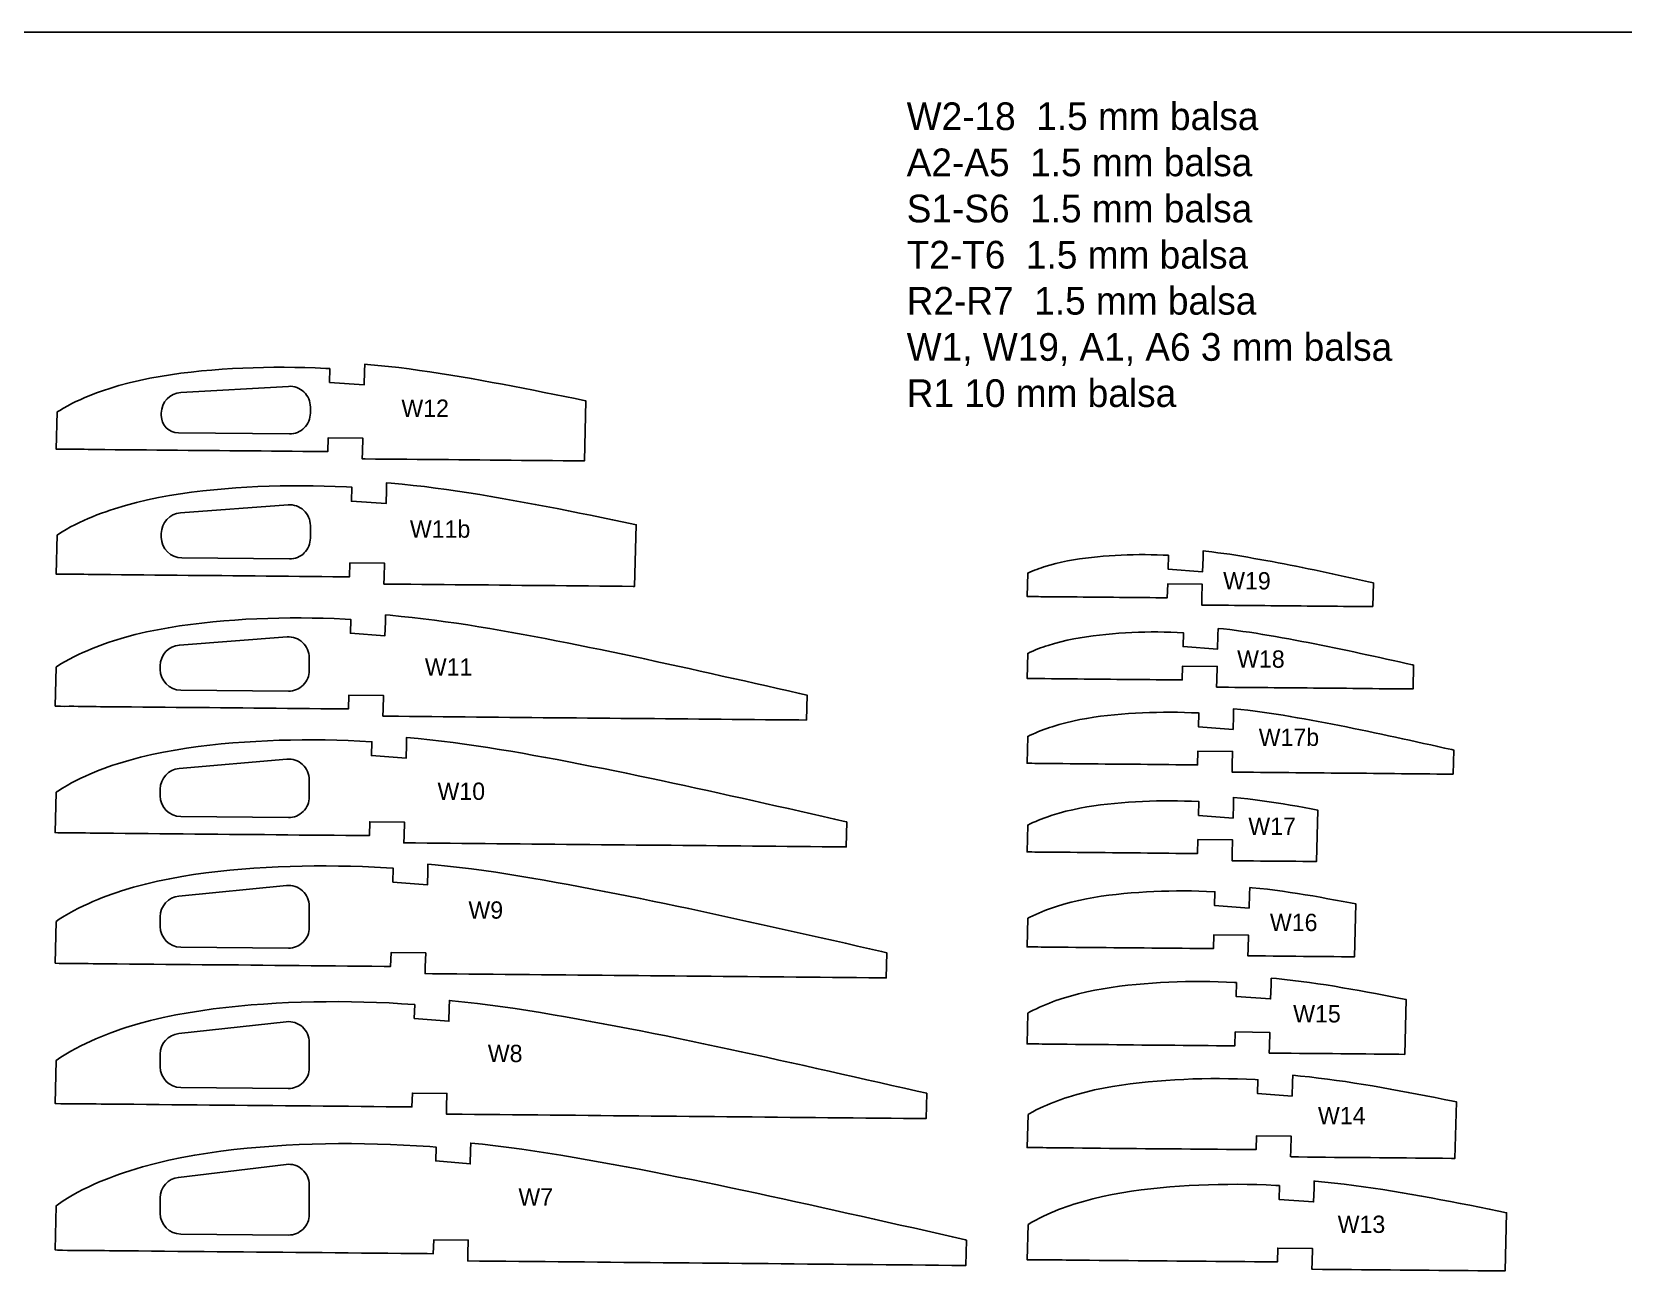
# Model space of a CAD drawing. Extents: x 177 to 1892, y 150 to 1101.
# Drawn here: x 793.6 to 1024.8, y 922.3 to 1101.3 of the extents above; entities that cross this region are included whole.
import ezdxf

# ---------------------------------------------------------------- set-up
doc = ezdxf.new("R2010")
doc.units = 0
doc.layers.add('SÄLJ', color=7, linetype='CONTINUOUS')

# ---------------------------------------------------------------- blocks, each defined once
blk = doc.blocks.new('*U41')
at = {"layer": 'SÄLJ', "color": 253}
blk.add_text('W7', height=2.5, dxfattribs=at).set_placement((863.86, 931.72))
blk = doc.blocks.new('*U42')
at = {"layer": 'SÄLJ', "color": 253}
blk.add_text('W8', height=2.5, dxfattribs=at).set_placement((859.44, 952.44))
blk = doc.blocks.new('*U43')
at = {"layer": 'SÄLJ', "color": 253}
blk.add_text('W9', height=2.5, dxfattribs=at).set_placement((856.64, 973.16))
blk = doc.blocks.new('*U44')
at = {"layer": 'SÄLJ', "color": 253}
blk.add_text('W10', height=2.5, dxfattribs=at).set_placement((852.17, 990.32))
blk = doc.blocks.new('*U45')
at = {"layer": 'SÄLJ', "color": 253}
blk.add_text('W11', height=2.5, dxfattribs=at).set_placement((850.34, 1008.27))
blk = doc.blocks.new('*U46')
at = {"layer": 'SÄLJ', "color": 253}
blk.add_text('W11b', height=2.5, dxfattribs=at).set_placement((848.18, 1028.2))
blk = doc.blocks.new('*U47')
at = {"layer": 'SÄLJ', "color": 253}
blk.add_text('W12', height=2.5, dxfattribs=at).set_placement((846.95, 1045.66))
blk = doc.blocks.new('*U48')
at = {"layer": 'SÄLJ', "color": 253}
blk.add_text('W13', height=2.5, dxfattribs=at).set_placement((982.25, 927.76))
blk = doc.blocks.new('*U49')
at = {"layer": 'SÄLJ', "color": 253}
blk.add_text('W14', height=2.5, dxfattribs=at).set_placement((979.4, 943.46))
blk = doc.blocks.new('*U50')
at = {"layer": 'SÄLJ', "color": 253}
blk.add_text('W15', height=2.5, dxfattribs=at).set_placement((975.82, 958.17))
blk = doc.blocks.new('*U51')
at = {"layer": 'SÄLJ', "color": 253}
blk.add_text('W16', height=2.5, dxfattribs=at).set_placement((972.46, 971.37))
blk = doc.blocks.new('*U52')
at = {"layer": 'SÄLJ', "color": 253}
blk.add_text('W17', height=2.5, dxfattribs=at).set_placement((969.34, 985.27))
blk = doc.blocks.new('*U53')
at = {"layer": 'SÄLJ', "color": 253}
blk.add_text('W17b', height=2.5, dxfattribs=at).set_placement((970.84, 998.12))
blk = doc.blocks.new('*U54')
at = {"layer": 'SÄLJ', "color": 253}
blk.add_text('W18', height=2.5, dxfattribs=at).set_placement((967.72, 1009.42))
blk = doc.blocks.new('*U55')
at = {"layer": 'SÄLJ', "color": 253}
blk.add_text('W19', height=2.5, dxfattribs=at).set_placement((965.7, 1020.73))
blk = doc.blocks.new('*U146')
at = {"layer": 'SÄLJ', "color": 253}
for s, p in [('W2-18  1.5 mm balsa', (919.97, 1087.09)), ('A2-A5  1.5 mm balsa', (919.97, 1080.43)), ('S1-S6  1.5 mm balsa', (919.97, 1073.76)), ('T2-T6  1.5 mm balsa', (919.97, 1067.09)), ('R2-R7  1.5 mm balsa', (919.97, 1060.43)), ('W1, W19, A1, A6 3 mm balsa', (919.97, 1053.76)), ('R1 10 mm balsa ', (919.97, 1047.09))]:
    blk.add_text(s, height=4, dxfattribs=at).set_placement(p)

msp = doc.modelspace()

# ---------------------------------------------------------------- linework, layer by layer
at = {"layer": 'SÄLJ'}
msp.add_line((987.44, 1021.68), (987.35, 1018.24), dxfattribs=at)
at = {"layer": 'SÄLJ', "color": 3}
msp.add_lwpolyline([(610.98, 1101.26), (1024.78, 1101.26)], dxfattribs=at)
at = {"layer": 'SÄLJ', "linetype": 'CONTINUOUS'}
for points in [[(836.63, 1052.63), (836.01, 1052.66), (834.51, 1052.73), (833.02, 1052.78), (831.53, 1052.81), (830.03, 1052.82), (828.54, 1052.82), (827.04, 1052.8), (825.55, 1052.76), (824.06, 1052.71), (822.56, 1052.63), (821.06, 1052.54), (819.57, 1052.42), (818.07, 1052.29), (816.58, 1052.13), (815.08, 1051.95), (813.58, 1051.74), (812.1, 1051.5), (810.61, 1051.24), (809.11, 1050.92), (807.61, 1050.57), (806.13, 1050.17), (804.66, 1049.73), (804.07, 1049.53), (803.47, 1049.33), (802.88, 1049.12), (802.29, 1048.89), (801.69, 1048.65), (801.1, 1048.4), (800.51, 1048.14), (799.92, 1047.87), (799.32, 1047.57), (798.73, 1047.26), (798.14, 1046.94), (797.57, 1046.6), (797.2, 1046.37), (797.06, 1041), (797.47, 1040.99), (798.06, 1040.98), (798.66, 1040.99), (799.26, 1040.99), (799.87, 1040.98), (800.48, 1040.98), (801.09, 1040.97), (801.69, 1040.96), (802.28, 1040.95), (802.88, 1040.94), (803.48, 1040.94), (804.09, 1040.93), (805.59, 1040.92), (807.1, 1040.91), (808.6, 1040.89), (810.11, 1040.88), (811.62, 1040.86), (813.12, 1040.85), (814.62, 1040.84), (816.13, 1040.82), (817.64, 1040.81), (819.14, 1040.8), (820.65, 1040.78), (822.15, 1040.77), (823.66, 1040.75), (825.16, 1040.74), (826.67, 1040.73), (828.17, 1040.71), (829.68, 1040.7), (831.18, 1040.69), (832.69, 1040.67), (834.19, 1040.66), (835.7, 1040.64), (836.32, 1040.64), (836.37, 1042.64), (841.37, 1042.59), (841.32, 1040.59), (841.29, 1039.59), (841.71, 1039.59), (843.22, 1039.57), (844.72, 1039.56), (846.23, 1039.55), (847.73, 1039.53), (849.24, 1039.52), (850.74, 1039.51), (852.25, 1039.49), (853.75, 1039.48), (855.26, 1039.46), (856.76, 1039.45), (858.27, 1039.44), (859.78, 1039.42), (861.28, 1039.41), (862.79, 1039.39), (864.29, 1039.38), (865.8, 1039.37), (867.3, 1039.35), (868.81, 1039.34), (870.31, 1039.33), (871.82, 1039.31), (873.32, 1039.3), (873.39, 1039.3), (873.61, 1047.96), (873.55, 1047.97), (872.05, 1048.29), (870.55, 1048.6), (869.06, 1048.9), (867.56, 1049.2), (866.06, 1049.5), (864.56, 1049.79), (863.07, 1050.08), (861.57, 1050.37), (860.07, 1050.64), (858.57, 1050.92), (857.07, 1051.18), (855.58, 1051.44), (854.08, 1051.7), (852.57, 1051.94), (851.08, 1052.17), (849.58, 1052.38), (848.08, 1052.59), (846.57, 1052.77), (845.07, 1052.94), (843.57, 1053.1), (842.07, 1053.24), (841.65, 1053.27), (841.62, 1052.27), (841.57, 1050.27), (836.58, 1050.63)], [(844.43, 1021.51), (845.08, 1021.5), (846.69, 1021.48), (848.3, 1021.47), (849.9, 1021.46), (851.51, 1021.44), (853.12, 1021.42), (854.73, 1021.41), (856.33, 1021.4), (857.94, 1021.38), (859.55, 1021.37), (861.15, 1021.35), (862.76, 1021.34), (864.37, 1021.32), (865.98, 1021.31), (867.58, 1021.29), (869.19, 1021.28), (870.8, 1021.26), (872.41, 1021.25), (874.01, 1021.23), (875.62, 1021.22), (877.23, 1021.2), (878.84, 1021.19), (880.44, 1021.17), (880.65, 1021.17), (880.88, 1030.07), (880.68, 1030.11), (879.08, 1030.45), (877.48, 1030.79), (875.88, 1031.12), (874.28, 1031.44), (872.68, 1031.77), (871.09, 1032.08), (869.48, 1032.4), (867.89, 1032.7), (866.29, 1033.01), (864.69, 1033.3), (863.08, 1033.6), (861.49, 1033.88), (859.89, 1034.16), (858.29, 1034.43), (856.68, 1034.69), (855.08, 1034.93), (853.48, 1035.16), (851.88, 1035.38), (850.27, 1035.58), (848.67, 1035.76), (847.07, 1035.93), (845.47, 1036.08), (844.82, 1036.13), (844.79, 1035.13), (844.74, 1033.13), (839.74, 1033.48), (839.8, 1035.48), (839, 1035.53), (837.4, 1035.6), (835.8, 1035.65), (834.21, 1035.68), (832.61, 1035.7), (831.02, 1035.7), (829.42, 1035.68), (827.82, 1035.64), (826.22, 1035.58), (824.63, 1035.5), (823.03, 1035.4), (821.43, 1035.27), (819.83, 1035.13), (818.24, 1034.96), (816.63, 1034.77), (815.04, 1034.54), (813.45, 1034.29), (811.86, 1034), (810.25, 1033.67), (808.65, 1033.29), (807.07, 1032.87), (805.49, 1032.39), (804.86, 1032.18), (804.22, 1031.96), (803.59, 1031.74), (802.96, 1031.5), (802.32, 1031.24), (801.69, 1030.97), (801.06, 1030.69), (800.43, 1030.4), (799.78, 1030.08), (799.15, 1029.75), (798.52, 1029.41), (797.91, 1029.05), (797.26, 1028.63), (797.21, 1028.6), (797.06, 1022.95), (797.22, 1022.94), (797.84, 1022.92), (798.47, 1022.92), (799.11, 1022.92), (799.75, 1022.93), (800.41, 1022.92), (801.05, 1022.91), (801.7, 1022.9), (802.34, 1022.89), (802.98, 1022.88), (803.62, 1022.88), (804.26, 1022.87), (804.9, 1022.87), (806.51, 1022.86), (808.12, 1022.84), (809.73, 1022.82), (811.34, 1022.81), (812.94, 1022.79), (814.55, 1022.78), (816.16, 1022.76), (817.76, 1022.75), (819.37, 1022.73), (820.98, 1022.72), (822.59, 1022.71), (824.19, 1022.69), (825.8, 1022.68), (827.41, 1022.66), (829.02, 1022.65), (830.62, 1022.63), (832.23, 1022.62), (833.84, 1022.6), (835.45, 1022.59), (837.05, 1022.57), (838.66, 1022.56), (839.46, 1022.55), (839.51, 1024.55), (844.51, 1024.5), (844.46, 1022.5)], [(796.91, 1003.86), (797.06, 1003.85), (797.68, 1003.84), (798.31, 1003.83), (798.95, 1003.84), (799.6, 1003.84), (800.25, 1003.83), (800.9, 1003.82), (801.54, 1003.81), (802.19, 1003.8), (802.82, 1003.8), (803.47, 1003.79), (804.11, 1003.78), (804.75, 1003.78), (806.36, 1003.77), (807.97, 1003.75), (809.57, 1003.74), (811.18, 1003.72), (812.79, 1003.71), (814.4, 1003.69), (816, 1003.68), (817.61, 1003.66), (819.22, 1003.65), (820.83, 1003.63), (822.43, 1003.62), (824.04, 1003.6), (825.65, 1003.59), (827.25, 1003.57), (828.86, 1003.56), (830.47, 1003.54), (832.08, 1003.53), (833.69, 1003.51), (835.29, 1003.5), (836.9, 1003.48), (838.51, 1003.47), (839.3, 1003.46), (839.36, 1005.46), (844.36, 1005.42), (844.3, 1003.42), (844.28, 1002.42), (844.93, 1002.41), (846.53, 1002.4), (848.14, 1002.38), (849.75, 1002.37), (851.36, 1002.35), (852.97, 1002.34), (854.57, 1002.32), (856.18, 1002.31), (857.79, 1002.29), (859.39, 1002.28), (861, 1002.26), (862.61, 1002.25), (864.22, 1002.23), (865.82, 1002.22), (867.43, 1002.2), (869.04, 1002.19), (870.65, 1002.18), (872.25, 1002.16), (873.86, 1002.15), (875.47, 1002.13), (877.08, 1002.12), (878.68, 1002.1), (880.29, 1002.09), (881.9, 1002.07), (883.51, 1002.06), (885.11, 1002.04), (886.72, 1002.03), (888.33, 1002.01), (889.94, 1002), (891.54, 1001.98), (893.15, 1001.97), (894.76, 1001.95), (896.37, 1001.94), (897.97, 1001.92), (899.58, 1001.91), (901.19, 1001.89), (902.8, 1001.88), (904.4, 1001.87), (905.47, 1001.86), (905.57, 1005.46), (904.5, 1005.71), (902.91, 1006.07), (901.31, 1006.43), (899.71, 1006.79), (898.11, 1007.15), (896.51, 1007.51), (894.91, 1007.87), (893.31, 1008.22), (891.72, 1008.58), (890.12, 1008.94), (888.52, 1009.29), (886.92, 1009.64), (885.32, 1009.99), (883.72, 1010.34), (882.12, 1010.68), (880.53, 1011.03), (878.93, 1011.36), (877.33, 1011.7), (875.73, 1012.03), (874.13, 1012.36), (872.53, 1012.68), (870.93, 1013), (869.33, 1013.31), (867.73, 1013.62), (866.13, 1013.92), (864.53, 1014.22), (862.93, 1014.51), (861.33, 1014.79), (859.73, 1015.07), (858.13, 1015.34), (856.53, 1015.6), (854.93, 1015.84), (853.33, 1016.07), (851.73, 1016.29), (850.12, 1016.49), (848.52, 1016.67), (846.92, 1016.84), (845.31, 1016.99), (844.66, 1017.04), (844.64, 1016.04), (844.58, 1014.04), (839.59, 1014.4), (839.64, 1016.39), (838.84, 1016.44), (837.25, 1016.51), (835.65, 1016.56), (834.06, 1016.59), (832.46, 1016.61), (830.86, 1016.61), (829.26, 1016.59), (827.67, 1016.55), (826.07, 1016.49), (824.48, 1016.41), (822.87, 1016.31), (821.28, 1016.18), (819.68, 1016.04), (818.09, 1015.87), (816.48, 1015.68), (814.88, 1015.46), (813.29, 1015.2), (811.71, 1014.91), (810.1, 1014.58), (808.5, 1014.2), (806.92, 1013.78), (805.34, 1013.3), (804.71, 1013.1), (804.07, 1012.88), (803.44, 1012.65), (802.81, 1012.41), (802.17, 1012.15), (801.53, 1011.88), (800.9, 1011.6), (800.28, 1011.31), (799.63, 1010.99), (798.99, 1010.66), (798.37, 1010.32), (797.76, 1009.96), (797.11, 1009.54), (797.06, 1009.51)], [(964.98, 1015.1), (964.95, 1014.1), (964.9, 1012.1), (959.91, 1012.48), (959.96, 1014.48), (959.07, 1014.52), (958.13, 1014.55), (957.2, 1014.57), (956.26, 1014.58), (955.32, 1014.58), (954.39, 1014.56), (953.45, 1014.54), (952.51, 1014.51), (951.58, 1014.46), (950.64, 1014.4), (949.7, 1014.33), (948.77, 1014.24), (947.84, 1014.14), (946.9, 1014.03), (945.96, 1013.9), (945.03, 1013.75), (944.11, 1013.59), (943.17, 1013.39), (942.24, 1013.17), (941.32, 1012.92), (940.4, 1012.65), (940.03, 1012.53), (939.66, 1012.4), (939.3, 1012.27), (938.93, 1012.13), (938.56, 1011.98), (938.19, 1011.83), (937.83, 1011.66), (937.47, 1011.49), (937.47, 1011.49), (937.37, 1007.87), (937.66, 1007.86), (938.05, 1007.86), (938.42, 1007.85), (938.8, 1007.85), (939.17, 1007.84), (939.55, 1007.84), (939.93, 1007.84), (940.88, 1007.83), (941.83, 1007.82), (942.78, 1007.81), (943.72, 1007.8), (944.67, 1007.79), (945.62, 1007.78), (946.56, 1007.77), (947.51, 1007.77), (948.46, 1007.76), (949.41, 1007.75), (950.35, 1007.74), (951.3, 1007.73), (952.25, 1007.72), (953.2, 1007.71), (954.14, 1007.71), (955.09, 1007.7), (956.04, 1007.69), (956.99, 1007.68), (957.93, 1007.67), (958.88, 1007.66), (959.78, 1007.65), (959.84, 1009.65), (964.84, 1009.61), (964.78, 1007.61), (964.76, 1006.61), (965.51, 1006.6), (966.45, 1006.59), (967.4, 1006.58), (968.35, 1006.58), (969.29, 1006.57), (970.24, 1006.56), (971.19, 1006.55), (972.14, 1006.54), (973.09, 1006.53), (974.03, 1006.52), (974.98, 1006.51), (975.93, 1006.5), (976.87, 1006.5), (977.82, 1006.49), (978.77, 1006.48), (979.72, 1006.47), (980.66, 1006.46), (981.61, 1006.45), (982.56, 1006.44), (983.51, 1006.44), (984.45, 1006.43), (985.4, 1006.42), (986.35, 1006.41), (987.3, 1006.4), (988.24, 1006.39), (989.19, 1006.38), (990.14, 1006.37), (991.09, 1006.37), (992.03, 1006.36), (992.98, 1006.35), (993.14, 1006.35), (993.23, 1009.8), (993.07, 1009.83), (992.13, 1010.04), (991.19, 1010.26), (990.25, 1010.47), (989.3, 1010.67), (988.36, 1010.88), (987.42, 1011.09), (986.48, 1011.29), (985.54, 1011.49), (984.59, 1011.7), (983.65, 1011.9), (982.71, 1012.09), (981.76, 1012.29), (980.82, 1012.48), (979.88, 1012.67), (978.94, 1012.86), (977.99, 1013.04), (977.05, 1013.22), (976.11, 1013.4), (975.17, 1013.58), (974.22, 1013.75), (973.28, 1013.92), (972.34, 1014.08), (971.39, 1014.24), (970.45, 1014.39), (969.51, 1014.54), (968.56, 1014.67), (967.62, 1014.8), (966.67, 1014.92), (965.73, 1015.02)], [(967.22, 1003.5), (967.19, 1002.5), (967.14, 1000.5), (962.15, 1000.87), (962.2, 1002.87), (962.12, 1002.88), (961.11, 1002.92), (960.1, 1002.96), (959.1, 1002.98), (958.09, 1002.99), (957.08, 1002.99), (956.07, 1002.97), (955.06, 1002.95), (954.05, 1002.91), (953.04, 1002.86), (952.03, 1002.8), (951.02, 1002.72), (950.02, 1002.63), (949.01, 1002.52), (948, 1002.4), (946.99, 1002.26), (945.99, 1002.1), (944.99, 1001.92), (943.98, 1001.71), (942.98, 1001.47), (941.98, 1001.2), (940.99, 1000.9), (940.6, 1000.78), (940.2, 1000.64), (939.8, 1000.5), (939.41, 1000.35), (939.01, 1000.19), (938.61, 1000.02), (938.22, 999.84), (937.83, 999.66), (937.47, 999.49), (937.37, 995.61), (937.66, 995.61), (938.07, 995.61), (938.48, 995.6), (938.89, 995.59), (939.29, 995.59), (939.7, 995.58), (940.1, 995.58), (940.51, 995.58), (941.53, 995.57), (942.55, 995.56), (943.57, 995.55), (944.59, 995.54), (945.61, 995.53), (946.63, 995.52), (947.65, 995.51), (948.67, 995.5), (949.69, 995.49), (950.71, 995.48), (951.73, 995.47), (952.75, 995.47), (953.77, 995.46), (954.79, 995.45), (955.81, 995.44), (956.83, 995.43), (957.85, 995.42), (958.87, 995.41), (959.89, 995.4), (960.91, 995.39), (961.93, 995.38), (962, 995.38), (962.06, 997.38), (967.06, 997.33), (967, 995.33), (966.98, 994.33), (967.02, 994.33), (968.04, 994.32), (969.06, 994.32), (970.08, 994.31), (971.1, 994.3), (972.12, 994.29), (973.14, 994.28), (974.16, 994.27), (975.18, 994.26), (976.2, 994.25), (977.22, 994.24), (978.24, 994.23), (979.26, 994.22), (980.28, 994.21), (981.3, 994.2), (982.32, 994.19), (983.34, 994.18), (984.36, 994.18), (985.38, 994.17), (986.4, 994.16), (987.42, 994.15), (988.44, 994.14), (989.46, 994.13), (990.48, 994.12), (991.49, 994.11), (992.52, 994.1), (993.54, 994.09), (994.56, 994.08), (995.58, 994.07), (996.59, 994.06), (997.61, 994.05), (998.63, 994.04), (998.93, 994.04), (999.02, 997.51), (998.73, 997.58), (997.71, 997.81), (996.7, 998.03), (995.69, 998.26), (994.67, 998.48), (993.66, 998.71), (992.64, 998.93), (991.63, 999.15), (990.61, 999.37), (989.6, 999.59), (988.59, 999.81), (987.57, 1000.02), (986.56, 1000.24), (985.54, 1000.45), (984.53, 1000.65), (983.51, 1000.86), (982.5, 1001.06), (981.48, 1001.26), (980.47, 1001.45), (979.45, 1001.64), (978.44, 1001.83), (977.42, 1002.02), (976.41, 1002.2), (975.39, 1002.38), (974.38, 1002.55), (973.36, 1002.71), (972.34, 1002.87), (971.33, 1003.01), (970.31, 1003.15), (969.29, 1003.28), (968.28, 1003.39), (967.26, 1003.5)], [(911.33, 987.15), (911.22, 987.17), (909.55, 987.56), (907.88, 987.94), (906.21, 988.31), (904.54, 988.69), (902.87, 989.06), (901.2, 989.44), (899.53, 989.81), (897.86, 990.19), (896.19, 990.56), (894.52, 990.93), (892.85, 991.3), (891.18, 991.67), (889.51, 992.03), (887.84, 992.4), (886.17, 992.76), (884.5, 993.11), (882.83, 993.47), (881.16, 993.82), (879.48, 994.16), (877.81, 994.5), (876.14, 994.84), (874.47, 995.17), (872.8, 995.5), (871.13, 995.82), (869.46, 996.14), (867.79, 996.45), (866.11, 996.75), (864.44, 997.05), (862.77, 997.34), (861.1, 997.62), (859.42, 997.89), (857.75, 998.15), (856.08, 998.39), (854.41, 998.61), (852.73, 998.82), (851.05, 999.01), (849.38, 999.19), (847.7, 999.34), (847.67, 998.34), (847.62, 996.34), (842.63, 996.72), (842.68, 998.72), (842.61, 998.72), (840.95, 998.81), (839.28, 998.89), (837.61, 998.94), (835.94, 998.98), (834.28, 998.99), (832.61, 998.99), (830.94, 998.97), (829.27, 998.93), (827.6, 998.87), (825.93, 998.78), (824.26, 998.68), (822.59, 998.55), (820.92, 998.4), (819.26, 998.22), (817.58, 998.02), (815.91, 997.79), (814.24, 997.52), (812.59, 997.22), (810.9, 996.87), (809.23, 996.48), (807.58, 996.03), (805.93, 995.54), (805.27, 995.32), (804.6, 995.09), (803.94, 994.85), (803.28, 994.6), (802.61, 994.33), (801.95, 994.05), (801.29, 993.76), (800.63, 993.45), (799.96, 993.12), (799.29, 992.77), (798.64, 992.41), (798, 992.04), (797.31, 991.6), (797.06, 991.43), (796.91, 985.59), (797.29, 985.57), (797.94, 985.56), (798.6, 985.55), (799.27, 985.56), (799.95, 985.56), (800.63, 985.55), (801.3, 985.54), (801.98, 985.53), (802.65, 985.52), (803.31, 985.51), (803.98, 985.51), (804.65, 985.5), (805.33, 985.5), (807.01, 985.48), (808.69, 985.47), (810.37, 985.45), (812.05, 985.44), (813.73, 985.42), (815.4, 985.4), (817.08, 985.39), (818.76, 985.37), (820.44, 985.36), (822.12, 985.34), (823.8, 985.33), (825.48, 985.31), (827.16, 985.3), (828.84, 985.28), (830.52, 985.27), (832.2, 985.25), (833.88, 985.24), (835.56, 985.22), (837.24, 985.21), (838.92, 985.19), (840.6, 985.17), (842.28, 985.16), (842.32, 985.16), (842.38, 987.16), (847.38, 987.11), (847.33, 985.11), (847.3, 984.11), (848.98, 984.1), (850.66, 984.08), (852.34, 984.07), (854.02, 984.05), (855.7, 984.04), (857.38, 984.02), (859.06, 984), (860.74, 983.99), (862.42, 983.97), (864.1, 983.96), (865.78, 983.94), (867.46, 983.93), (869.14, 983.91), (870.81, 983.9), (872.5, 983.88), (874.18, 983.87), (875.85, 983.85), (877.53, 983.83), (879.21, 983.82), (880.89, 983.8), (882.57, 983.79), (884.25, 983.77), (885.93, 983.76), (887.61, 983.74), (889.29, 983.73), (890.97, 983.71), (892.65, 983.7), (894.33, 983.68), (896.01, 983.67), (897.69, 983.65), (899.37, 983.64), (901.05, 983.62), (902.72, 983.6), (904.4, 983.59), (906.08, 983.57), (907.76, 983.56), (909.44, 983.54), (911.12, 983.53), (911.23, 983.53)], [(796.91, 966.73), (797.52, 966.7), (798.2, 966.69), (798.89, 966.68), (799.59, 966.69), (800.29, 966.69), (801, 966.68), (801.71, 966.67), (802.41, 966.66), (803.11, 966.65), (803.8, 966.64), (804.5, 966.64), (805.2, 966.63), (805.9, 966.63), (807.66, 966.61), (809.41, 966.6), (811.16, 966.58), (812.91, 966.56), (814.66, 966.54), (816.41, 966.53), (818.16, 966.51), (819.92, 966.5), (821.67, 966.48), (823.42, 966.47), (825.17, 966.45), (826.92, 966.43), (828.67, 966.42), (830.43, 966.4), (832.18, 966.38), (833.93, 966.37), (835.68, 966.35), (837.43, 966.34), (839.18, 966.32), (840.94, 966.3), (842.69, 966.29), (844.44, 966.27), (845.4, 966.26), (845.46, 968.26), (850.46, 968.22), (850.4, 966.22), (850.38, 965.22), (851.44, 965.21), (853.19, 965.19), (854.94, 965.18), (856.69, 965.16), (858.44, 965.14), (860.19, 965.13), (861.94, 965.11), (863.7, 965.1), (865.45, 965.08), (867.2, 965.06), (868.95, 965.05), (870.7, 965.03), (872.45, 965.01), (874.2, 965), (875.96, 964.98), (877.71, 964.97), (879.46, 964.95), (881.21, 964.93), (882.96, 964.92), (884.72, 964.9), (886.47, 964.89), (888.22, 964.87), (889.97, 964.85), (891.72, 964.84), (893.47, 964.82), (895.22, 964.81), (896.98, 964.79), (898.73, 964.77), (900.48, 964.76), (902.23, 964.74), (903.98, 964.72), (905.73, 964.71), (907.49, 964.69), (909.24, 964.68), (910.99, 964.66), (912.74, 964.64), (914.49, 964.63), (916.24, 964.61), (917.01, 964.61), (917.1, 968.24), (916.34, 968.42), (914.6, 968.82), (912.86, 969.21), (911.12, 969.6), (909.38, 970), (907.63, 970.39), (905.89, 970.78), (904.15, 971.17), (902.41, 971.56), (900.67, 971.95), (898.93, 972.33), (897.18, 972.72), (895.44, 973.1), (893.7, 973.48), (891.96, 973.86), (890.22, 974.24), (888.47, 974.61), (886.73, 974.98), (884.99, 975.34), (883.25, 975.71), (881.5, 976.06), (879.76, 976.41), (878.02, 976.76), (876.27, 977.1), (874.53, 977.43), (872.79, 977.76), (871.05, 978.09), (869.3, 978.41), (867.56, 978.72), (865.82, 979.02), (864.07, 979.31), (862.32, 979.59), (860.58, 979.86), (858.84, 980.11), (857.09, 980.35), (855.34, 980.57), (853.6, 980.76), (851.85, 980.95), (850.79, 981.04), (850.77, 980.04), (850.71, 978.04), (845.72, 978.44), (845.78, 980.44), (844.79, 980.5), (843.06, 980.6), (841.32, 980.68), (839.58, 980.73), (837.84, 980.77), (836.1, 980.79), (834.36, 980.78), (832.61, 980.76), (830.87, 980.72), (829.13, 980.65), (827.39, 980.57), (825.65, 980.45), (823.9, 980.32), (822.16, 980.16), (820.43, 979.98), (818.67, 979.77), (816.93, 979.53), (815.2, 979.25), (813.47, 978.94), (811.71, 978.57), (809.97, 978.16), (808.24, 977.7), (806.52, 977.18), (805.83, 976.95), (805.13, 976.71), (804.44, 976.46), (803.76, 976.2), (803.06, 975.92), (802.36, 975.63), (801.67, 975.32), (800.99, 975), (800.28, 974.66), (799.59, 974.29), (798.91, 973.92), (798.24, 973.52), (797.52, 973.07), (797.07, 972.75)], [(969.54, 977.68), (969.51, 976.68), (969.46, 974.68), (964.47, 975.05), (964.52, 977.05), (964.38, 977.05), (963.29, 977.1), (962.2, 977.14), (961.12, 977.16), (960.03, 977.17), (958.95, 977.17), (957.86, 977.15), (956.77, 977.13), (955.69, 977.09), (954.6, 977.03), (953.52, 976.96), (952.43, 976.88), (951.35, 976.78), (950.26, 976.67), (949.17, 976.54), (948.09, 976.39), (947.01, 976.21), (945.93, 976.02), (944.84, 975.79), (943.76, 975.54), (942.69, 975.25), (941.62, 974.93), (941.2, 974.79), (940.77, 974.64), (940.34, 974.49), (939.92, 974.32), (939.49, 974.15), (939.06, 973.97), (938.63, 973.78), (938.21, 973.58), (937.77, 973.37), (937.48, 973.22), (937.37, 969.09), (937.61, 969.09), (938.06, 969.09), (938.5, 969.08), (938.94, 969.07), (939.38, 969.06), (939.81, 969.06), (940.25, 969.05), (940.69, 969.05), (941.13, 969.05), (942.23, 969.04), (943.32, 969.03), (944.42, 969.02), (945.52, 969.01), (946.61, 969), (947.71, 968.99), (948.81, 968.98), (949.9, 968.97), (951, 968.96), (952.1, 968.95), (953.2, 968.94), (954.29, 968.93), (955.39, 968.92), (956.49, 968.91), (957.58, 968.9), (958.68, 968.89), (959.78, 968.88), (960.88, 968.87), (961.97, 968.86), (963.07, 968.85), (964.17, 968.84), (964.3, 968.84), (964.36, 970.83), (969.36, 970.79), (969.3, 968.79), (969.28, 967.79), (969.64, 967.79), (970.74, 967.78), (971.84, 967.77), (972.93, 967.76), (974.03, 967.75), (975.13, 967.74), (976.22, 967.73), (977.32, 967.72), (978.42, 967.71), (979.51, 967.7), (980.61, 967.69), (981.71, 967.68), (982.81, 967.67), (983.9, 967.66), (984.69, 967.65), (984.89, 975.29), (984.11, 975.44), (983.02, 975.65), (981.92, 975.85), (980.83, 976.05), (979.74, 976.25), (978.65, 976.44), (977.55, 976.62), (976.46, 976.8), (975.37, 976.96), (974.28, 977.12), (973.18, 977.27), (972.09, 977.41), (971, 977.53), (969.9, 977.64)], [(972.64, 964.58), (972.62, 963.58), (972.56, 961.58), (967.57, 961.94), (967.62, 963.94), (967.36, 963.96), (966.17, 964.01), (964.99, 964.05), (963.8, 964.07), (962.61, 964.09), (961.43, 964.08), (960.24, 964.07), (959.05, 964.04), (957.86, 963.99), (956.67, 963.94), (955.48, 963.86), (954.29, 963.77), (953.11, 963.66), (951.92, 963.54), (950.73, 963.39), (949.54, 963.23), (948.36, 963.04), (947.18, 962.83), (945.99, 962.58), (944.8, 962.3), (943.63, 961.98), (942.46, 961.63), (941.99, 961.48), (941.52, 961.32), (941.05, 961.15), (940.59, 960.97), (940.11, 960.78), (939.64, 960.58), (939.18, 960.37), (938.72, 960.16), (938.24, 959.92), (937.77, 959.68), (937.49, 959.52), (937.37, 955.06), (937.62, 955.06), (938.1, 955.07), (938.59, 955.06), (939.07, 955.06), (939.56, 955.05), (940.03, 955.04), (940.51, 955.03), (940.99, 955.03), (941.46, 955.03), (941.94, 955.02), (943.15, 955.01), (944.34, 955), (945.54, 954.99), (946.74, 954.98), (947.94, 954.97), (949.14, 954.96), (950.34, 954.94), (951.54, 954.93), (952.74, 954.92), (953.94, 954.91), (955.14, 954.9), (956.34, 954.89), (957.53, 954.88), (958.73, 954.87), (959.93, 954.86), (961.13, 954.85), (962.33, 954.84), (963.53, 954.82), (964.73, 954.81), (965.93, 954.8), (967.13, 954.79), (967.38, 954.79), (967.44, 956.79), (972.44, 956.74), (972.38, 954.74), (972.36, 953.74), (973.11, 953.74), (974.31, 953.72), (975.51, 953.71), (976.71, 953.7), (977.91, 953.69), (979.11, 953.68), (980.31, 953.67), (981.51, 953.66), (982.71, 953.65), (983.91, 953.64), (985.11, 953.63), (986.3, 953.62), (987.5, 953.6), (988.7, 953.59), (989.9, 953.58), (991.1, 953.57), (991.94, 953.56), (992.15, 961.48), (991.31, 961.64), (990.12, 961.88), (988.93, 962.11), (987.73, 962.33), (986.54, 962.55), (985.35, 962.77), (984.15, 962.98), (982.96, 963.19), (981.77, 963.39), (980.57, 963.58), (979.38, 963.77), (978.18, 963.94), (976.99, 964.1), (975.79, 964.25), (974.59, 964.39), (973.4, 964.51)], [(922.86, 947.93), (921.46, 948.26), (919.65, 948.67), (917.83, 949.08), (916.02, 949.49), (914.21, 949.9), (912.39, 950.31), (910.58, 950.71), (908.77, 951.12), (906.95, 951.53), (905.14, 951.93), (903.33, 952.34), (901.51, 952.74), (899.7, 953.14), (897.89, 953.53), (896.07, 953.93), (894.26, 954.32), (892.44, 954.7), (890.63, 955.09), (888.82, 955.47), (887, 955.84), (885.19, 956.22), (883.37, 956.58), (881.56, 956.94), (879.74, 957.29), (877.93, 957.64), (876.12, 957.99), (874.3, 958.33), (872.48, 958.66), (870.67, 958.98), (868.86, 959.29), (867.04, 959.6), (865.22, 959.89), (863.41, 960.17), (861.59, 960.43), (859.77, 960.68), (857.95, 960.9), (856.13, 961.11), (854.31, 961.3), (853.89, 961.34), (853.86, 960.34), (853.81, 958.34), (848.82, 958.76), (848.87, 960.76), (848.78, 960.76), (846.97, 960.88), (845.16, 960.98), (843.35, 961.06), (841.54, 961.12), (839.73, 961.16), (837.91, 961.18), (836.1, 961.17), (834.29, 961.15), (832.47, 961.1), (830.66, 961.04), (828.85, 960.95), (827.03, 960.83), (825.22, 960.69), (823.4, 960.53), (821.59, 960.34), (819.77, 960.12), (817.96, 959.86), (816.15, 959.58), (814.35, 959.25), (812.52, 958.87), (810.7, 958.44), (808.9, 957.96), (807.11, 957.42), (806.39, 957.18), (805.66, 956.93), (804.94, 956.67), (804.23, 956.4), (803.5, 956.11), (802.78, 955.8), (802.06, 955.48), (801.35, 955.15), (800.61, 954.79), (799.89, 954.41), (799.17, 954.02), (798.48, 953.61), (797.73, 953.13), (797.07, 952.68), (796.91, 946.48), (797.05, 946.47), (797.75, 946.43), (798.46, 946.41), (799.18, 946.41), (799.9, 946.41), (800.64, 946.42), (801.37, 946.41), (802.11, 946.4), (802.84, 946.39), (803.57, 946.38), (804.29, 946.37), (805.02, 946.36), (805.75, 946.36), (806.48, 946.35), (808.3, 946.34), (810.13, 946.32), (811.95, 946.3), (813.77, 946.28), (815.6, 946.27), (817.42, 946.25), (819.24, 946.23), (821.07, 946.22), (822.89, 946.2), (824.72, 946.18), (826.54, 946.17), (828.36, 946.15), (830.19, 946.13), (832.01, 946.12), (833.83, 946.1), (835.66, 946.08), (837.48, 946.07), (839.3, 946.05), (841.13, 946.03), (842.95, 946.02), (844.77, 946), (846.6, 945.98), (848.42, 945.97), (848.48, 945.96), (848.54, 947.96), (853.54, 947.92), (853.48, 945.92), (853.46, 944.92), (853.88, 944.91), (855.71, 944.9), (857.53, 944.88), (859.35, 944.86), (861.18, 944.85), (863, 944.83), (864.82, 944.81), (866.65, 944.8), (868.47, 944.78), (870.3, 944.76), (872.12, 944.75), (873.94, 944.73), (875.77, 944.71), (877.59, 944.7), (879.41, 944.68), (881.24, 944.66), (883.06, 944.65), (884.88, 944.63), (886.71, 944.61), (888.53, 944.6), (890.35, 944.58), (892.18, 944.56), (894, 944.55), (895.83, 944.53), (897.65, 944.51), (899.47, 944.5), (901.3, 944.48), (903.12, 944.46), (904.94, 944.45), (906.77, 944.43), (908.59, 944.41), (910.41, 944.4), (912.24, 944.38), (914.06, 944.36), (915.88, 944.35), (917.71, 944.33), (919.53, 944.31), (921.35, 944.3), (922.77, 944.28)], [(928.63, 926.72), (928.47, 926.76), (926.58, 927.19), (924.7, 927.62), (922.82, 928.05), (920.93, 928.48), (919.04, 928.9), (917.16, 929.32), (915.27, 929.75), (913.39, 930.17), (911.5, 930.59), (909.62, 931.01), (907.73, 931.43), (905.85, 931.85), (903.96, 932.26), (902.08, 932.68), (900.19, 933.08), (898.31, 933.49), (896.42, 933.89), (894.54, 934.29), (892.65, 934.69), (890.76, 935.08), (888.88, 935.46), (886.99, 935.84), (885.11, 936.22), (883.22, 936.59), (881.33, 936.95), (879.45, 937.31), (877.56, 937.66), (875.67, 938), (873.79, 938.34), (871.9, 938.67), (870.01, 938.98), (868.12, 939.29), (866.23, 939.58), (864.35, 939.85), (862.46, 940.1), (860.56, 940.34), (858.67, 940.56), (856.98, 940.73), (856.96, 939.73), (856.91, 937.73), (851.91, 938.16), (851.97, 940.16), (851.04, 940.23), (849.15, 940.35), (847.27, 940.46), (845.39, 940.54), (843.5, 940.6), (841.62, 940.64), (839.74, 940.66), (837.85, 940.66), (835.96, 940.63), (834.08, 940.59), (832.19, 940.52), (830.31, 940.42), (828.42, 940.3), (826.53, 940.16), (824.65, 939.99), (822.76, 939.79), (820.87, 939.56), (818.98, 939.3), (817.1, 939), (815.23, 938.66), (813.32, 938.26), (811.44, 937.81), (809.56, 937.31), (807.7, 936.75), (806.95, 936.51), (806.2, 936.25), (805.45, 935.98), (804.7, 935.69), (803.94, 935.39), (803.19, 935.07), (802.44, 934.74), (801.7, 934.39), (800.94, 934.02), (800.18, 933.63), (799.44, 933.22), (798.72, 932.79), (797.94, 932.3), (797.19, 931.78), (797.08, 931.69), (796.91, 925.32), (797.25, 925.29), (797.99, 925.25), (798.72, 925.24), (799.46, 925.23), (800.22, 925.24), (800.98, 925.24), (801.75, 925.23), (802.51, 925.22), (803.27, 925.21), (804.03, 925.2), (804.78, 925.19), (805.54, 925.18), (806.3, 925.18), (807.05, 925.17), (808.95, 925.16), (810.85, 925.14), (812.74, 925.12), (814.64, 925.1), (816.54, 925.08), (818.43, 925.07), (820.33, 925.05), (822.22, 925.03), (824.12, 925.01), (826.01, 925), (827.91, 924.98), (829.8, 924.96), (831.7, 924.94), (833.6, 924.93), (835.49, 924.91), (837.39, 924.89), (839.28, 924.87), (841.18, 924.86), (843.07, 924.84), (844.97, 924.82), (846.87, 924.8), (848.76, 924.79), (850.66, 924.77), (851.56, 924.76), (851.62, 926.76), (856.62, 926.72), (856.56, 924.72), (856.54, 923.72), (858.23, 923.7), (860.13, 923.68), (862.02, 923.67), (863.92, 923.65), (865.81, 923.63), (867.71, 923.61), (869.61, 923.6), (871.5, 923.58), (873.4, 923.56), (875.29, 923.54), (877.19, 923.53), (879.08, 923.51), (880.98, 923.49), (882.88, 923.47), (884.77, 923.46), (886.67, 923.44), (888.56, 923.42), (890.46, 923.4), (892.35, 923.39), (894.25, 923.37), (896.14, 923.35), (898.04, 923.33), (899.94, 923.32), (901.83, 923.3), (903.73, 923.28), (905.62, 923.27), (907.52, 923.25), (909.41, 923.23), (911.31, 923.21), (913.21, 923.2), (915.1, 923.18), (917, 923.16), (918.89, 923.14), (920.79, 923.13), (922.69, 923.11), (924.58, 923.09), (926.48, 923.07), (928.37, 923.06), (928.54, 923.06)], [(978.83, 934.25), (978.77, 932.25), (973.78, 932.61), (973.83, 934.61), (973.33, 934.63), (971.94, 934.7), (970.55, 934.74), (969.16, 934.77), (967.77, 934.79), (966.37, 934.78), (964.98, 934.76), (963.59, 934.73), (962.2, 934.68), (960.8, 934.61), (959.41, 934.52), (958.01, 934.41), (956.62, 934.29), (955.23, 934.14), (953.83, 933.97), (952.44, 933.78), (951.06, 933.56), (949.68, 933.31), (948.27, 933.01), (946.88, 932.69), (945.5, 932.32), (944.13, 931.9), (943.58, 931.72), (943.03, 931.53), (942.48, 931.33), (941.93, 931.13), (941.37, 930.9), (940.82, 930.67), (940.27, 930.42), (939.73, 930.17), (939.16, 929.9), (938.61, 929.61), (938.07, 929.31), (937.54, 929), (937.5, 928.97), (937.37, 923.89), (937.41, 923.89), (937.96, 923.88), (938.52, 923.89), (939.08, 923.89), (939.65, 923.88), (940.22, 923.88), (940.78, 923.87), (941.34, 923.86), (941.9, 923.85), (942.46, 923.85), (943.02, 923.84), (943.58, 923.84), (944.98, 923.83), (946.39, 923.81), (947.79, 923.8), (949.19, 923.79), (950.6, 923.77), (952, 923.76), (953.4, 923.75), (954.81, 923.73), (956.21, 923.72), (957.61, 923.71), (959.02, 923.7), (960.42, 923.68), (961.82, 923.67), (963.23, 923.66), (964.63, 923.64), (966.03, 923.63), (967.44, 923.62), (968.84, 923.61), (970.24, 923.59), (971.65, 923.58), (973.05, 923.57), (973.54, 923.56), (973.6, 925.56), (978.6, 925.52), (978.55, 923.52), (978.52, 922.52), (978.65, 922.52), (980.06, 922.5), (981.46, 922.49), (982.86, 922.48), (984.27, 922.46), (985.67, 922.45), (987.07, 922.44), (988.48, 922.42), (989.88, 922.41), (991.28, 922.4), (992.68, 922.39), (994.09, 922.37), (995.49, 922.36), (996.89, 922.35), (998.3, 922.33), (999.7, 922.32), (1001.1, 922.31), (1002.51, 922.3), (1003.91, 922.28), (1005.31, 922.27), (1006.44, 922.26), (1006.66, 930.68), (1005.54, 930.91), (1004.15, 931.2), (1002.75, 931.48), (1001.35, 931.76), (999.96, 932.03), (998.56, 932.3), (997.16, 932.56), (995.77, 932.82), (994.37, 933.08), (992.97, 933.33), (991.58, 933.57), (990.18, 933.8), (988.78, 934.03), (987.38, 934.24), (985.99, 934.44), (984.59, 934.63), (983.18, 934.81), (981.79, 934.97), (980.39, 935.11), (978.99, 935.24), (978.85, 935.25)]]:
    msp.add_lwpolyline(points, close=True, dxfattribs=at)
at = {"layer": 'SÄLJ', "color": 251}
for points in [[(830.63, 1050.07), (815.09, 1049.19, 0.397729), (812.26, 1046.2), (812.26, 1045.84, 0.411531), (814.73, 1043.34), (830.77, 1043.19, 0.416901), (833.8, 1046.19), (833.8, 1047.08, 0.430892)], [(812.26, 1028.27, 0.41153), (815.23, 1025.27), (830.77, 1025.13, 0.416902), (833.8, 1028.13), (833.8, 1029.95, 0.436276), (830.57, 1032.95), (815.03, 1031.78, 0.39249), (812.26, 1028.79)], [(830.62, 1006.04, 0.416902), (833.64, 1009.04), (833.64, 1010.87, 0.436276), (830.42, 1013.86), (814.88, 1012.69, 0.39249), (812.1, 1009.7), (812.1, 1009.18, 0.41153), (815.07, 1006.18)], [(833.64, 993.22), (833.64, 990.77, -0.416906), (830.62, 987.77), (815.07, 987.91, -0.411527), (812.1, 990.91), (812.1, 991.87, -0.389034), (814.84, 994.86), (830.38, 996.21, -0.43985)], [(812.1, 972.04), (812.1, 973.43, -0.385737), (814.81, 976.42), (830.35, 977.95, -0.443275), (833.64, 974.96), (833.64, 971.9, -0.416914), (830.62, 968.9), (815.07, 969.04, -0.411518)], [(833.64, 955.29), (833.64, 951.63, -0.41693), (830.61, 948.63), (815.07, 948.77, -0.411503), (812.1, 951.77), (812.1, 953.58, -0.382566), (814.78, 956.56), (830.32, 958.27, -0.446586)], [(812.1, 930.6), (812.1, 932.81, -0.379488), (814.74, 935.79), (830.28, 937.66, -0.449814), (833.64, 934.69), (833.64, 930.45, -0.416917), (830.62, 927.45), (815.07, 927.6, -0.411515)]]:
    msp.add_lwpolyline(points, format="xyb", close=True, dxfattribs=at)
at = {"layer": 'SÄLJ', "linetype": 'CONTINUOUS'}
for points in [[(962.79, 1025.28), (962.81, 1026.29), (962.79, 1025.28), (962.73, 1023.28), (957.74, 1023.67), (957.79, 1025.67), (957.02, 1025.7), (956.16, 1025.73), (955.3, 1025.75), (954.43, 1025.76), (953.57, 1025.76), (952.7, 1025.75), (951.84, 1025.72), (950.98, 1025.69), (950.11, 1025.65), (949.25, 1025.59), (948.38, 1025.53), (947.52, 1025.45), (946.66, 1025.36), (945.79, 1025.25), (944.93, 1025.13), (944.08, 1025), (943.22, 1024.84), (942.36, 1024.66), (941.5, 1024.46), (940.65, 1024.23), (939.8, 1023.98), (939.47, 1023.87), (939.13, 1023.75), (938.79, 1023.63), (938.46, 1023.5), (938.12, 1023.37), (937.78, 1023.22), (937.46, 1023.08), (937.37, 1019.71), (937.61, 1019.7), (937.96, 1019.7), (938.31, 1019.69), (938.65, 1019.69), (939, 1019.69), (939.35, 1019.68), (940.23, 1019.68), (941.1, 1019.67), (941.98, 1019.66), (942.86, 1019.65), (943.73, 1019.64), (944.6, 1019.64), (945.48, 1019.63), (946.35, 1019.62), (947.23, 1019.61), (948.1, 1019.6), (948.98, 1019.6), (949.85, 1019.59), (950.73, 1019.58), (951.61, 1019.57), (952.48, 1019.56), (953.36, 1019.56), (954.23, 1019.55), (955.11, 1019.54), (955.98, 1019.53), (956.86, 1019.52), (957.63, 1019.52), (957.69, 1021.52), (962.69, 1021.47), (962.63, 1019.47), (962.61, 1018.47), (962.63, 1019.47)], [(987.44, 1021.68), (986.69, 1021.84), (985.82, 1022.04), (984.95, 1022.23), (984.08, 1022.42), (983.21, 1022.61), (982.34, 1022.8), (981.47, 1022.99), (980.6, 1023.17), (979.73, 1023.36), (978.86, 1023.54), (977.99, 1023.72), (977.12, 1023.9), (976.25, 1024.07), (975.38, 1024.25), (974.51, 1024.42), (973.64, 1024.58), (972.77, 1024.75), (971.89, 1024.91), (971.02, 1025.07), (970.15, 1025.22), (969.28, 1025.38), (968.41, 1025.52), (967.54, 1025.66), (966.67, 1025.8), (965.8, 1025.92), (964.92, 1026.04), (964.05, 1026.15), (963.18, 1026.25), (962.81, 1026.29)], [(962.61, 1018.47), (962.97, 1018.47), (963.85, 1018.46), (964.72, 1018.45), (965.6, 1018.44), (966.47, 1018.44), (967.35, 1018.43), (968.22, 1018.42), (969.1, 1018.41), (969.97, 1018.4), (970.85, 1018.39), (971.72, 1018.39), (972.6, 1018.38), (973.47, 1018.37), (974.35, 1018.36), (975.22, 1018.36), (976.1, 1018.35), (976.97, 1018.34), (977.85, 1018.33), (978.72, 1018.32), (979.6, 1018.31), (980.47, 1018.31), (981.35, 1018.3), (982.22, 1018.29), (983.1, 1018.28), (983.97, 1018.27), (984.85, 1018.27), (985.72, 1018.26), (986.6, 1018.25), (987.35, 1018.24)], [(967.22, 990.7), (967.19, 989.7), (967.14, 987.7), (962.15, 988.07), (962.2, 990.07), (962.12, 990.07), (961.11, 990.12), (960.1, 990.15), (959.1, 990.17), (958.09, 990.18), (957.08, 990.18), (956.07, 990.17), (955.06, 990.14), (954.05, 990.11), (953.04, 990.05), (952.03, 989.99), (951.02, 989.91), (950.02, 989.82), (949.01, 989.72), (948, 989.59), (946.99, 989.45), (945.99, 989.3), (944.99, 989.11), (943.98, 988.9), (942.98, 988.67), (941.98, 988.4), (940.99, 988.1), (940.6, 987.97), (940.2, 987.84), (939.8, 987.69), (939.41, 987.54), (939.01, 987.38), (938.61, 987.21), (938.22, 987.04), (937.83, 986.86), (937.47, 986.68), (937.37, 982.81), (937.66, 982.81), (938.07, 982.8), (938.48, 982.79), (938.89, 982.79), (939.29, 982.78), (939.7, 982.78), (940.1, 982.78), (940.51, 982.77), (941.53, 982.77), (942.55, 982.76), (943.57, 982.75), (944.59, 982.74), (945.61, 982.73), (946.63, 982.72), (947.65, 982.71), (948.67, 982.7), (949.69, 982.69), (950.71, 982.68), (951.73, 982.67), (952.75, 982.66), (953.77, 982.65), (954.79, 982.64), (955.81, 982.63), (956.83, 982.62), (957.85, 982.61), (958.87, 982.6), (959.89, 982.6), (960.91, 982.59), (961.93, 982.58), (962, 982.58), (962.06, 984.58), (967.06, 984.53), (967, 982.53), (966.98, 981.53), (967.02, 981.53), (968.04, 981.52), (969.06, 981.51), (970.08, 981.5), (971.1, 981.49), (972.12, 981.48), (973.14, 981.47), (974.16, 981.46), (975.18, 981.46), (976.2, 981.45), (977.22, 981.44), (978.24, 981.43), (979.18, 981.42), (979.37, 988.86), (978.44, 989.03), (977.42, 989.21), (976.41, 989.4), (975.39, 989.57), (974.38, 989.74), (973.36, 989.91), (972.34, 990.06), (971.33, 990.21), (970.31, 990.34), (969.29, 990.47), (968.28, 990.59), (967.26, 990.69)], [(975.46, 938.74), (976.58, 938.73), (977.88, 938.72), (979.19, 938.71), (980.49, 938.7), (981.79, 938.68), (983.09, 938.67), (984.39, 938.66), (985.69, 938.65), (986.99, 938.64), (988.29, 938.62), (989.59, 938.61), (990.9, 938.6), (992.2, 938.59), (993.5, 938.58), (994.8, 938.56), (996.1, 938.55), (997.4, 938.54), (998.7, 938.53), (999.19, 938.52), (999.41, 946.7), (998.92, 946.79), (997.62, 947.05), (996.33, 947.31), (995.03, 947.56), (993.74, 947.81), (992.45, 948.06), (991.15, 948.3), (989.85, 948.54), (988.56, 948.77), (987.27, 948.99), (985.97, 949.21), (984.67, 949.42), (983.38, 949.62), (982.08, 949.8), (980.78, 949.98), (979.48, 950.14), (978.19, 950.29), (976.89, 950.42), (975.75, 950.53), (975.72, 949.53), (975.67, 947.53), (970.68, 947.89), (970.73, 949.89), (970.35, 949.91), (969.06, 949.96), (967.77, 950.01), (966.48, 950.03), (965.19, 950.05), (963.9, 950.05), (962.61, 950.03), (961.32, 950), (960.03, 949.95), (958.74, 949.88), (957.44, 949.8), (956.15, 949.7), (954.86, 949.59), (953.58, 949.45), (952.28, 949.29), (950.99, 949.11), (949.71, 948.91), (948.43, 948.68), (947.13, 948.41), (945.84, 948.1), (944.56, 947.76), (943.29, 947.38), (942.79, 947.21), (942.27, 947.04), (941.76, 946.85), (941.26, 946.66), (940.74, 946.45), (940.23, 946.24), (939.72, 946.01), (939.22, 945.78), (938.7, 945.52), (938.19, 945.26), (937.69, 944.98), (937.5, 944.86), (937.37, 940.09), (937.55, 940.08), (938.07, 940.09), (938.59, 940.09), (939.12, 940.09), (939.65, 940.08), (940.17, 940.07), (940.69, 940.06), (941.2, 940.05), (941.72, 940.05), (942.24, 940.05), (942.76, 940.04), (944.06, 940.03), (945.36, 940.02), (946.67, 940.01), (947.97, 939.99), (949.27, 939.98), (950.57, 939.97), (951.87, 939.96), (953.17, 939.95), (954.47, 939.93), (955.77, 939.92), (957.07, 939.91), (958.38, 939.9), (959.68, 939.89), (960.98, 939.88), (962.28, 939.86), (963.58, 939.85), (964.88, 939.84), (966.18, 939.83), (967.48, 939.81), (968.79, 939.8), (970.09, 939.79), (970.46, 939.79), (970.52, 941.79), (975.52, 941.74), (975.46, 939.74), (975.44, 938.74)]]:
    msp.add_lwpolyline(points, dxfattribs=at)

# ---------------------------------------------------------------- block references
at = {"layer": 'SÄLJ', "color": 3}
for name in ['*U146', '*U47', '*U46', '*U55', '*U45', '*U54', '*U53', '*U44', '*U52', '*U43', '*U51', '*U50', '*U42', '*U49', '*U41', '*U48']:
    msp.add_blockref(name, (0, 0), dxfattribs=at)

doc.saveas('drawing.dxf')
